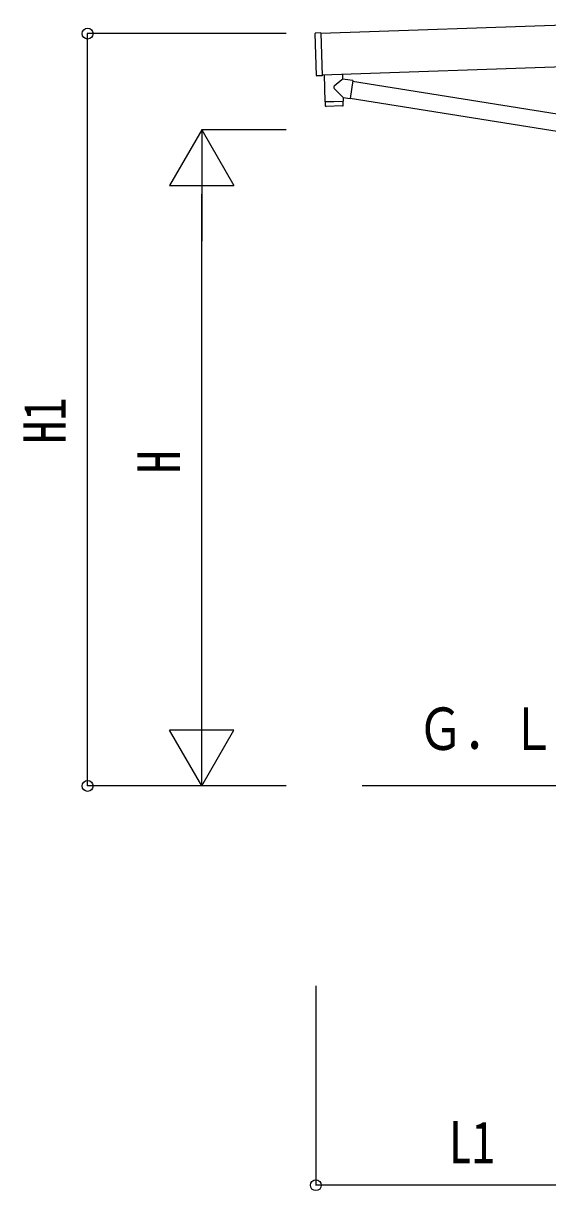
# Model space of a CAD drawing. Units: millimetres, scale not verified. Extents: x -18922 to 18922, y -13365 to 13365.
# Drawn here: x -6760 to -4923, y -2492 to 1601 of the extents above; entities that cross this region are included whole.
import ezdxf
from ezdxf.enums import TextEntityAlignment as Align

# ---------------------------------------------------------------- set-up
doc = ezdxf.new("R2010")
doc.units = ezdxf.units.MM
doc.header["$LTSCALE"] = 50
for name, color, linetype in [('0-5_YKK_13', 4, 'Continuous'), ('0-6_YKK_A1', 4, 'Continuous'), ('0-7_YKK_D', 6, 'Continuous')]:
    doc.layers.add(name, color=color, linetype=linetype)
doc.styles.add('ＭＳ ゴシック', font='')
doc.styles.get('ＭＳ ゴシック').set_extended_font_data('MS Gothic')

msp = doc.modelspace()

# ---------------------------------------------------------------- linework, layer by layer
at = {"layer": '0-5_YKK_13'}
for p, q in [((-5732.71, 1417.78), (-5737.64, 1565.69)), ((-5717.69, 1567.36), (-5736.67, 1566.73)), ((-5642.22, 1423.38), (-5641.61, 1405.19)), ((-5606.01, 1400.13), (-5614.98, 1337.07)), ((-5606.27, 1398.3), (-4730.28, 1258.83)), ((-5639.46, 1340.55), (-5670.95, 1373.06)), ((-5702.99, 1325.41), (-5702.33, 1312.37)), ((-5641.72, 1311.44), (-5699.23, 1309.52)), ((-5698.52, 1326.55), (-5698.47, 1325.56)), ((-5643.56, 1328.39), (-5643.54, 1327.39)), ((-5639.46, 1340.55), (-5614.98, 1337.07)), ((-5639.46, 1340.55), (-5639.06, 1328.54)), ((-5614.72, 1338.89), (-4740.7, 1199.74))]:
    msp.add_line(p, q, dxfattribs=at)
for points in [[(-5717.69, 1567.36), (-5712.69, 1417.44), (-5731.67, 1416.81)], [(-5706.18, 1421.24), (-5703.02, 1326.4), (-5639.06, 1328.54)], [(-5641.61, 1405.19), (-5643.7, 1403.42), (-5670.92, 1380.39)], [(-5606.01, 1400.13), (-5631.93, 1403.82), (-5641.61, 1405.19)], [(-5638.82, 1314.48), (-5639.02, 1327.54), (-5702.99, 1325.41)]]:
    msp.add_lwpolyline(points, dxfattribs=at)
for centre, radius, start, end in [((-5736.64, 1565.73), 1, 91.90915, 181.90915), ((-5731.71, 1417.81), 1, 181.90915, 271.90915), ((-5667.54, 1376.71), 5, 132.56466, 226.88314), ((-5699.33, 1312.52), 3, 182.90915, 271.95747), ((-5641.82, 1314.44), 3, 271.90915, 0.90915)]:
    msp.add_arc(centre, radius, start, end, dxfattribs=at)
at = {"layer": '0-6_YKK_A1'}
for p, q in [((-325.57, 1745.65), (-5717.64, 1565.94)), ((-5712.81, 1421.02), (-320.74, 1600.76)), ((-4628.91, -1072.39), (-5573.07, -1072.39))]:
    msp.add_line(p, q, dxfattribs=at)
at = {"layer": '0-7_YKK_D'}
for p, q in [((-5839.05, 1565.23), (-6536.11, 1565.23)), ((-6535.11, -1072.39), (-6535.11, 1565.23)), ((-6135.11, 1227.61), (-6247.61, 1032.76)), ((-5839.05, 1227.61), (-6136.11, 1227.61)), ((-6135.11, 1227.61), (-6022.61, 1032.76)), ((-6135.11, 1227.61), (-6135.11, 837.9)), ((-6247.61, 1032.76), (-6022.61, 1032.76)), ((-6135.11, -847.39), (-6135.11, 1002.61)), ((-6135.11, -1072.39), (-6135.11, -682.67)), ((-6135.11, -1072.39), (-6247.61, -877.53)), ((-6022.61, -877.53), (-6247.61, -877.53)), ((-6135.11, -1072.39), (-6022.61, -877.53)), ((-5839.05, -1072.39), (-6536.11, -1072.39)), ((-5839.05, -1072.39), (-6136.11, -1072.39)), ((-5735.11, -1773.39), (-5735.11, -2473.39)), ((-4566.41, -2472.39), (-5735.11, -2472.39))]:
    msp.add_line(p, q, dxfattribs=at)
for centre in [(-6535.11, 1565.23), (-6535.11, -1072.39), (-5735.11, -2472.39)]:
    msp.add_circle(centre, 19.12, dxfattribs=at)

# ---------------------------------------------------------------- texts
at = {"layer": '0-6_YKK_A1', "style": 'ＭＳ ゴシック', "width": 0.8}
msp.add_text('Ｇ．Ｌ', height=148.5, dxfattribs=at).set_placement((-5379.45, -990.77), align=Align.BOTTOM_LEFT)
at = {"layer": '0-7_YKK_D', "style": 'ＭＳ ゴシック', "width": 0.8}
for s, p in [('H1', (-6567.11, 127.62)), ('H', (-6167.11, 23.61))]:
    msp.add_text(s, height=148.5, rotation=90, dxfattribs=at).set_placement(p, align=Align.BOTTOM_LEFT)
msp.add_text('L1', height=148.5, dxfattribs=at).set_placement((-5269.56, -2440.39), align=Align.BOTTOM_LEFT)

doc.saveas('drawing.dxf')
